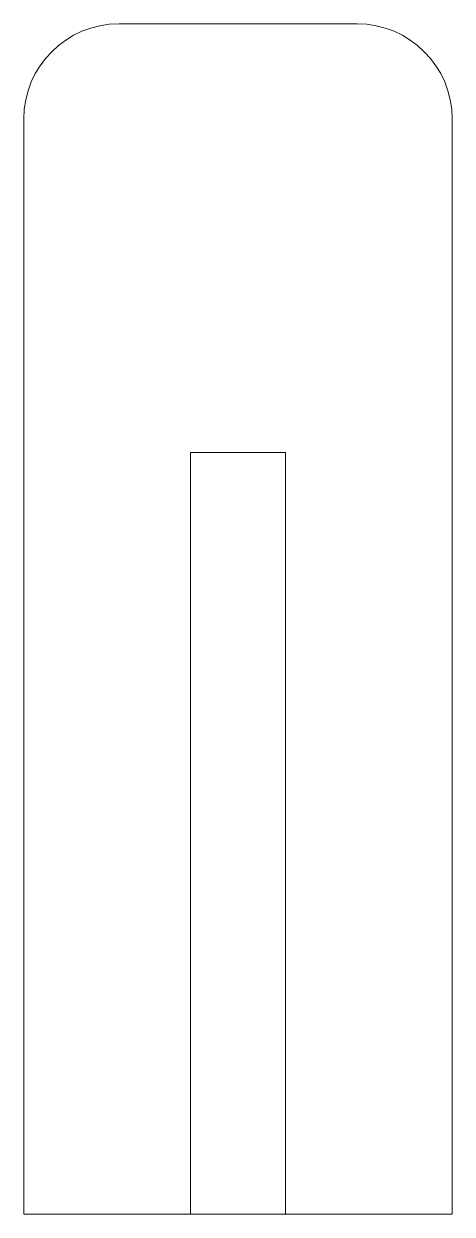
# Model space of a CAD drawing. Header units: millimetres. Extents: x -9 to 9, y -25 to 25.
import ezdxf

# ---------------------------------------------------------------- set-up
doc = ezdxf.new("R2010")
doc.units = ezdxf.units.MM

msp = doc.modelspace()

# ---------------------------------------------------------------- linework, layer by layer
at = {"color": 7, "linetype": 'Continuous', "lineweight": 15}
for p, q in [((5, 25), (-5, 25)), ((-9, 21), (-9, -25)), ((9, 21), (9, -25)), ((-2, -25), (-2, 7)), ((2, 7), (-2, 7)), ((2, -25), (2, 7)), ((9, -25), (-9, -25))]:
    msp.add_line(p, q, dxfattribs=at)
for centre, start, end in [((-5, 21), 90, 180), ((5, 21), 0, 90)]:
    msp.add_arc(centre, 4, start, end, dxfattribs=at)

doc.saveas('drawing.dxf')
